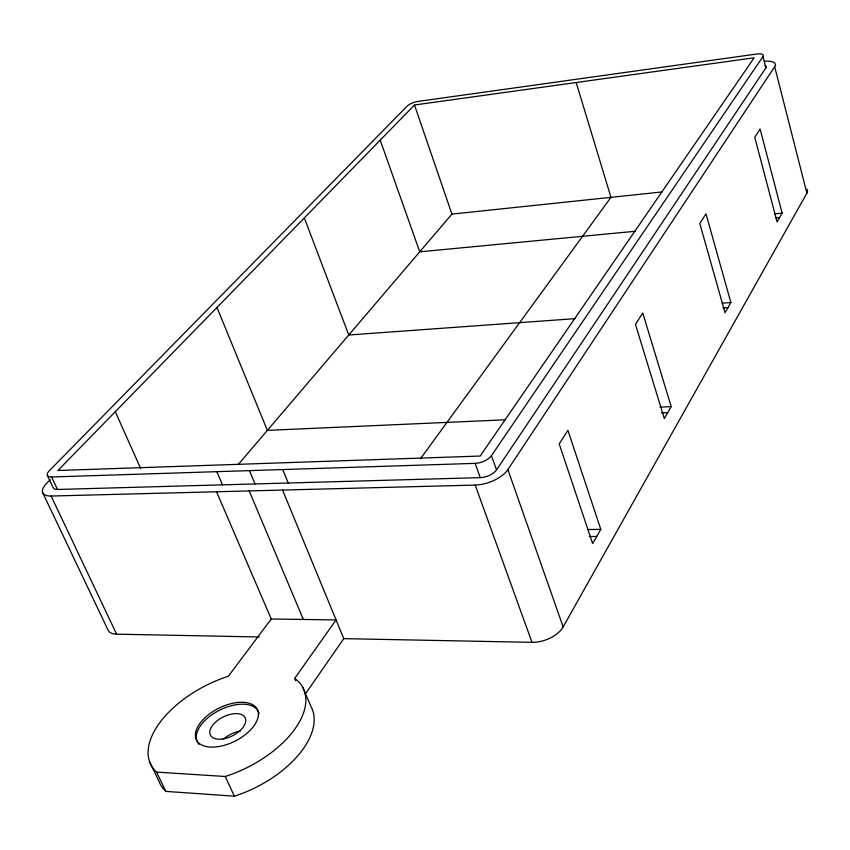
<?xml version="1.0" encoding="UTF-8"?>
<svg xmlns="http://www.w3.org/2000/svg" width="850" height="850" viewBox="0 0 850 850"><rect width="100%" height="100%" fill="white"/><g stroke="black" fill="none" stroke-linecap="round" stroke-linejoin="round"><path stroke-width="1.27" d="M305.192 694.206L343.793 638.648L531.994 642.345A24.703 13.972 -19.9 0 0 563.146 626.928L806.884 193.163A18.275 7.299 -14.7 0 0 806.905 189.263M600.791 529.38L592.641 543.586L559.215 443.934L567.896 430.312L600.791 529.38L588.242 529.529M671.181 406.619L664.328 418.582L635.471 324.36L642.749 312.938L671.181 406.619L659.951 407.139M730.872 302.526L725.018 312.726L699.794 223.508L705.978 213.807L730.872 302.526L722.117 303.163M782.138 213.127L777.081 221.935L754.768 137.317L760.091 128.966L782.138 213.127L774.552 213.86M50.214 479.666L46.516 483.459A23.163 9.435 -25 0 0 51.138 496.039L475.203 485.084A25.755 12.559 -19.8 0 0 507.896 469.593L774.679 66.693A18.838 6.407 -15.5 0 0 764.447 61.285M496.527 469.933L765.871 67.894L762.96 56.557A9.446 3.166 -15.5 0 0 756.766 54.018L417.987 101.426A8.447 2.656 -19 0 0 407.288 106.006L49.268 470.804A11.624 4.664 -24.9 0 0 51.595 476.988L57.481 489.462L480.239 477.636A12.877 6.279 -19.8 0 0 496.527 469.933L491.47 455.653L762.96 56.557M156.559 772.108L225.261 776.486A85.244 45.932 -26.7 0 0 295.173 728.62A85.244 45.932 -26.7 0 0 294.706 678.374L336.079 619.926L271.256 619.013L228.384 676.239A85.244 45.932 -26.7 0 0 156.559 772.108L165.835 791.393L234.356 796.174A84.787 46.484 -26.9 0 0 311.047 706.637L302.791 687.406M420.463 458.745L610.948 197.338L576.194 82.524M238.212 464.536L451.924 214.115L662.15 191.941M414.502 104.996L57.928 470.507L480.154 456.046L754.173 57.779L414.502 104.996L451.924 214.115M635.29 231.274L419.741 251.823L380.205 140.165M775.816 217.876L779.62 217.515M574.908 318.665L348.766 334.996L304.342 217.919M722.936 307.966L727.961 307.604M505.07 419.815L267.357 430.376L216.984 307.466M661.502 412.856L667.771 412.579M51.595 476.988L475.118 463.367A12.931 6.205 -19.7 0 0 491.47 455.653M589.188 536.531L596.742 536.446M42.606 492.511L107.95 629.882A22.334 10.604 -26.2 0 0 116.599 634.174L259.324 636.979M149.674 762.014L158.907 781.161A84.787 46.484 -26.9 0 0 165.835 791.393M51.138 496.039L116.599 634.174M47.324 475.288L53.189 487.719A11.581 4.718 -25 0 0 57.481 489.462M225.261 776.486L234.356 796.174M115.292 411.697L140.664 468.446M216.559 491.767L271.256 619.013M294.706 678.374L295.736 680.765M216.824 471.676L222.456 484.851M249.209 490.918L303.344 619.469M249.433 470.624L255.011 483.937M282.54 490.057L343.793 638.648M282.721 469.551L288.235 483.002M475.203 485.084L531.994 642.345M475.118 463.367L480.239 477.636M507.896 469.593L563.146 626.928M774.679 66.693L806.884 193.163M197.051 741.296A34.053 18.371 -26.7 0 1 222.211 708.942A34.053 18.371 -26.7 0 1 259.048 713.734M199.049 744.334A34.053 18.371 -26.7 0 1 197.583 742.369M224.081 738.714A19.359 10.604 -26.9 0 1 240.476 731.064M765.106 65.556A9.424 3.209 -15.5 0 1 765.871 67.894M218.599 746.576A34.074 18.349 -26.7 0 0 257.401 709.527A34.074 18.349 -26.7 0 0 204.691 718.006A34.074 18.349 -26.7 0 0 218.599 746.576M222.923 738.947A19.454 10.498 -26.7 0 0 245.214 717.814A19.454 10.498 -26.7 0 0 215.167 722.511A19.454 10.498 -26.7 0 0 222.923 738.947"/></g></svg>
